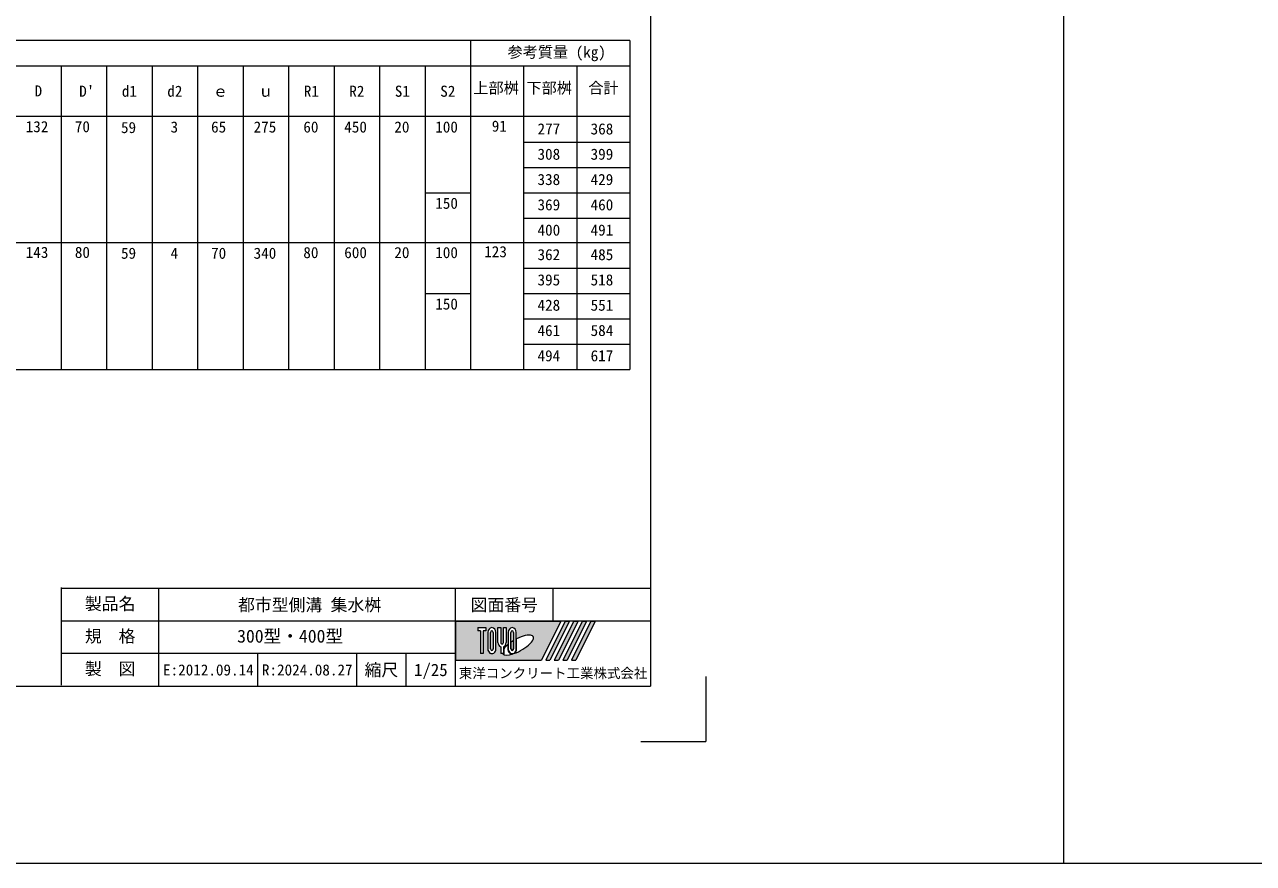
# Model space of a CAD drawing. Units: millimetres, scale not verified. Extents: x 289 to 42849, y -1182 to 27464.
# Drawn here: x 21830 to 26556, y 15913 to 19137 of the extents above; entities that cross this region are included whole.
import ezdxf
from ezdxf.enums import TextEntityAlignment as Align

# ---------------------------------------------------------------- set-up
doc = ezdxf.new("R2010")
doc.units = ezdxf.units.MM
doc.header["$LTSCALE"] = 40
for name, color, linetype, lineweight in [('0_2', 7, 'Continuous', 20), ('Defpoints_3', 8, 'Continuous', 0), ('枠', 5, 'Continuous', 5)]:
    doc.layers.add(name, color=color, linetype=linetype, lineweight=lineweight)
doc.styles.add('ＭＳ ゴシック', font='')
doc.styles.get('ＭＳ ゴシック').set_extended_font_data('MS Gothic')

msp = doc.modelspace()

# ---------------------------------------------------------------- hatches: boundary and pattern name
at = {"layer": '枠'}
h = msp.add_hatch(color=7, dxfattribs=at)
h.paths.add_polyline_path([(23487.84, 16844), (23487.84, 16694), (23817.84, 16694), (23892.84, 16844)])
edge = h.paths.add_edge_path(flags=16)
edge.add_ellipse((23727.43, 16751.66), major_axis=(58.77, 32.9), ratio=0.3471473, start_angle=-144.31122, end_angle=72.1899, ccw=False)
edge.add_ellipse((23705.67, 16737.46), major_axis=(0, 20), ratio=0.8463542, start_angle=-160.70346, end_angle=-90)
edge.add_line((23722.6, 16737.46), (23722.6, 16775.58))
edge = h.paths.add_edge_path(flags=16)
edge.add_ellipse((23705.67, 16800.53), major_axis=(0, 18.46), ratio=0.8463542, start_angle=-90, end_angle=90, ccw=False)
edge.add_line((23721.3, 16800.53), (23721.3, 16737.46))
edge.add_ellipse((23705.67, 16737.46), major_axis=(0, 18.46), ratio=0.8463542, start_angle=90, end_angle=-90, ccw=False)
edge.add_line((23690.05, 16737.46), (23690.05, 16800.53))
edge = h.paths.add_edge_path(flags=16)
edge.add_line((23710.88, 16800.53), (23710.88, 16737.46))
edge.add_ellipse((23705.67, 16737.46), major_axis=(0, 6.15), ratio=0.8463541, start_angle=90, end_angle=-90, ccw=False)
edge.add_line((23700.46, 16737.46), (23700.46, 16800.53))
edge.add_ellipse((23705.67, 16800.53), major_axis=(0, 6.15), ratio=0.8463541, start_angle=-90, end_angle=90, ccw=False)
edge = h.paths.add_edge_path(flags=16)
edge.add_line((23709.58, 16768.29), (23709.58, 16737.46))
edge.add_ellipse((23705.67, 16737.46), major_axis=(0, 4.62), ratio=0.8463541, start_angle=90, end_angle=-90, ccw=False)
edge.add_line((23701.77, 16737.46), (23701.77, 16763.24))
edge.add_ellipse((23727.43, 16751.66), major_axis=(58.77, 32.9), ratio=0.3471473, start_angle=107.79174, end_angle=126.47132, ccw=False)
edge = h.paths.add_edge_path(flags=16)
edge.add_line((23682.23, 16819), (23682.23, 16762.46))
edge.add_ellipse((23666.61, 16762.46), major_axis=(0, 18.46), ratio=0.8463542, start_angle=-163.34117, end_angle=-90, ccw=False)
edge.add_line((23671.82, 16745.05), (23671.82, 16719))
edge.add_line((23671.82, 16719), (23661.4, 16719))
edge.add_line((23661.4, 16719), (23661.4, 16745.05))
edge.add_ellipse((23666.61, 16762.46), major_axis=(0, 18.46), ratio=0.8463542, start_angle=90, end_angle=163.34117, ccw=False)
edge.add_line((23650.98, 16762.46), (23650.98, 16819))
edge.add_line((23650.98, 16819), (23661.4, 16819))
edge.add_line((23661.4, 16819), (23661.4, 16762.46))
edge.add_ellipse((23666.61, 16762.46), major_axis=(0, 6.15), ratio=0.8463541, start_angle=90, end_angle=-90)
edge.add_line((23671.82, 16762.46), (23671.82, 16819))
edge.add_line((23671.82, 16819), (23682.23, 16819))
edge = h.paths.add_edge_path(flags=16)
edge.add_line((23688.74, 16753.38), (23688.74, 16737.46))
edge.add_ellipse((23705.67, 16737.46), major_axis=(0, 20), ratio=0.8463542, start_angle=90, end_angle=-171.54427)
edge.add_ellipse((23727.43, 16751.66), major_axis=(58.77, 32.9), ratio=0.3471473, start_angle=-178.64954, end_angle=-148.29244, ccw=False)
edge.add_line((23669.57, 16717.46), (23673.12, 16717.46))
edge.add_line((23673.12, 16717.46), (23673.12, 16736.96))
edge.add_ellipse((23727.43, 16751.66), major_axis=(58.77, 32.9), ratio=0.3471473, start_angle=148.21912, end_angle=165.90812, ccw=False)
edge = h.paths.add_edge_path(flags=16)
edge.add_ellipse((23627.55, 16800.53), major_axis=(0, 18.46), ratio=0.8463542, start_angle=-90, end_angle=90, ccw=False)
edge.add_line((23643.17, 16800.53), (23643.17, 16737.46))
edge.add_ellipse((23627.55, 16737.46), major_axis=(0, 18.46), ratio=0.8463542, start_angle=90, end_angle=-90, ccw=False)
edge.add_line((23611.92, 16737.46), (23611.92, 16800.53))
edge = h.paths.add_edge_path(flags=16)
edge.add_line((23632.76, 16800.53), (23632.76, 16737.46))
edge.add_ellipse((23627.55, 16737.46), major_axis=(0, 6.15), ratio=0.8463541, start_angle=90, end_angle=-90, ccw=False)
edge.add_line((23622.34, 16737.46), (23622.34, 16800.53))
edge.add_ellipse((23627.55, 16800.53), major_axis=(0, 6.15), ratio=0.8463541, start_angle=-90, end_angle=90, ccw=False)
h.paths.add_polyline_path([(23604.11, 16819), (23604.11, 16806.69), (23593.69, 16806.69), (23593.69, 16719), (23583.28, 16719), (23583.28, 16806.69), (23572.86, 16806.69), (23572.86, 16819)], flags=16)
for points in [[(23834.34, 16694), (23850.84, 16694), (23925.84, 16844), (23909.34, 16844)], [(23958.84, 16844), (23942.34, 16844), (23867.34, 16694), (23883.84, 16694)], [(23991.84, 16844), (23975.34, 16844), (23900.34, 16694), (23916.84, 16694)], [(24024.84, 16844), (24008.34, 16844), (23933.34, 16694), (23949.84, 16694)]]:
    msp.add_hatch(color=7, dxfattribs=at).paths.add_polyline_path(points)

# ---------------------------------------------------------------- linework, layer by layer
at = {"layer": '0_2', "color": 1}
for p, q in [((25825.34, 27464.19), (25825.34, 15912.73)), ((34337.33, 15912.73), (17313.34, 15912.73))]:
    msp.add_line(p, q, dxfattribs=at)
at = {"layer": '0_2'}
for p, q in [((24157.93, 19075.43), (19492.75, 19075.43)), ((23545.57, 19075.43), (23545.57, 17811.83)), ((24157.93, 19075.43), (24157.93, 17811.83)), ((19871.43, 18978.22), (24157.93, 18978.22)), ((21970.94, 18978.22), (21970.94, 17811.83)), ((22145.9, 18978.22), (22145.9, 17811.83)), ((22320.86, 18978.22), (22320.86, 17811.83)), ((22495.82, 18978.22), (22495.82, 17811.83)), ((22670.78, 18978.22), (22670.78, 17811.83)), ((22845.74, 18978.22), (22845.74, 17811.83)), ((23020.69, 18978.22), (23020.69, 17811.83)), ((23195.65, 18978.22), (23195.65, 17811.83)), ((23370.61, 18978.22), (23370.61, 17811.83)), ((23749.69, 18978.22), (23749.69, 17811.83)), ((23953.81, 18978.22), (23953.81, 17811.83)), ((24157.93, 18783.82), (19492.75, 18783.82)), ((23749.69, 18685.03), (24157.93, 18685.03)), ((23749.69, 18587.84), (24157.93, 18587.84)), ((23370.61, 18490.63), (23545.57, 18490.63)), ((23749.69, 18490.63), (24157.93, 18490.63)), ((23749.69, 18393.43), (24157.93, 18393.43)), ((24157.93, 18297.82), (19492.75, 18297.82)), ((23749.69, 18200.62), (24157.93, 18200.62)), ((23370.61, 18103.42), (23545.57, 18103.42)), ((23749.69, 18103.42), (24157.93, 18103.42)), ((23749.69, 18006.22), (24157.93, 18006.22)), ((23749.69, 17909.02), (24157.93, 17909.02)), ((19492.75, 17811.83), (24157.93, 17811.83))]:
    msp.add_line(p, q, dxfattribs=at)
at = {"layer": 'Defpoints_3', "color": 7, "lineweight": 13}
for p in [(24450.34, 16631.5), (24200.34, 16381.5)]:
    msp.add_line(p, (24450.34, 16381.5), dxfattribs=at)
at = {"layer": '枠', "lineweight": 20}
for p, q in [((24237.84, 23594), (24237.84, 16594)), ((21972.02, 16598.52), (21972.02, 16973.52)), ((24237.84, 16969), (21972.02, 16969)), ((22347.02, 16594), (22347.02, 16969)), ((23487.84, 16594), (23487.84, 16969)), ((23862.84, 16844), (23862.84, 16969)), ((24237.84, 16844), (21972.02, 16844)), ((23487.84, 16719), (21972.02, 16719)), ((22727.3, 16594), (22727.3, 16719)), ((23107.57, 16594), (23107.57, 16719)), ((23297.7, 16594), (23297.7, 16719)), ((19412.84, 16594), (24237.84, 16594))]:
    msp.add_line(p, q, dxfattribs=at)
at = {"layer": '枠'}
for p, q in [((23487.84, 16844), (23487.84, 16694)), ((23487.84, 16844), (23892.84, 16844)), ((23892.84, 16844), (23817.84, 16694)), ((23909.34, 16844), (23834.34, 16694)), ((23925.84, 16844), (23850.84, 16694)), ((23942.34, 16844), (23867.34, 16694)), ((23958.84, 16844), (23883.84, 16694)), ((23975.34, 16844), (23900.34, 16694)), ((23909.34, 16844), (23925.84, 16844)), ((23991.84, 16844), (23916.84, 16694)), ((24008.34, 16844), (23933.34, 16694)), ((23942.34, 16844), (23958.84, 16844)), ((24024.84, 16844), (23949.84, 16694)), ((23975.34, 16844), (23991.84, 16844)), ((24008.34, 16844), (24024.84, 16844)), ((23572.86, 16819), (23572.86, 16806.69)), ((23572.86, 16819), (23604.11, 16819)), ((23583.28, 16806.69), (23572.86, 16806.69)), ((23583.28, 16806.69), (23583.28, 16719)), ((23593.69, 16806.69), (23593.69, 16719)), ((23604.11, 16806.69), (23593.69, 16806.69)), ((23604.11, 16819), (23604.11, 16806.69)), ((23611.92, 16800.53), (23611.92, 16737.46)), ((23622.34, 16737.46), (23622.34, 16800.53)), ((23632.76, 16800.53), (23632.76, 16737.46)), ((23643.17, 16737.46), (23643.17, 16800.53)), ((23650.98, 16819), (23661.4, 16819)), ((23650.98, 16762.46), (23650.98, 16819)), ((23661.4, 16819), (23661.4, 16762.46)), ((23671.82, 16819), (23682.23, 16819)), ((23671.82, 16762.46), (23671.82, 16819)), ((23682.23, 16819), (23682.23, 16762.46)), ((23690.05, 16800.53), (23690.05, 16737.46)), ((23700.46, 16737.46), (23700.46, 16800.53)), ((23710.88, 16800.53), (23710.88, 16737.46)), ((23721.3, 16737.46), (23721.3, 16800.53)), ((23661.4, 16745.05), (23661.4, 16719)), ((23671.82, 16745.05), (23671.82, 16719)), ((23673.12, 16736.96), (23673.12, 16717.46)), ((23688.74, 16753.38), (23688.74, 16737.46)), ((23701.77, 16737.46), (23701.77, 16763.24)), ((23709.58, 16768.29), (23709.58, 16737.46)), ((23722.6, 16737.46), (23722.6, 16775.58)), ((23487.84, 16694), (23817.84, 16694)), ((23593.69, 16719), (23583.28, 16719)), ((23671.82, 16719), (23661.4, 16719)), ((23669.57, 16717.46), (23673.12, 16717.46)), ((23834.34, 16694), (23850.84, 16694)), ((23867.34, 16694), (23883.84, 16694)), ((23900.34, 16694), (23916.84, 16694)), ((23933.34, 16694), (23949.84, 16694))]:
    msp.add_line(p, q, dxfattribs=at)
for centre, major_axis, ratio, start_param, end_param in [((23627.55, 16800.53), (0, 18.46), 0.846354, 4.712389, 7.8539816), ((23627.55, 16800.53), (0, 6.15), 0.846354, 4.712389, 7.8539816), ((23705.67, 16800.53), (0, 18.46), 0.846354, 4.712389, 7.8539816), ((23705.67, 16800.53), (0, 6.15), 0.846354, 4.712389, 7.8539816), ((23727.43, 16751.66), (58.77, 32.9), 0.347147, 4.2621853, 7.7429163), ((23627.55, 16737.46), (0, 18.46), 0.846354, 1.5707963, 4.712389), ((23627.55, 16737.46), (0, 6.15), 0.846354, 1.5707963, 4.712389), ((23666.61, 16762.46), (0, 18.46), 0.846354, 1.5707963, 2.8017557), ((23666.61, 16762.46), (0, 6.15), 0.846354, 1.5707963, 4.712389), ((23666.61, 16762.46), (0, 18.46), 0.846354, 3.4814296, 4.712389), ((23727.43, 16751.66), (58.77, 32.9), 0.347147, 2.0815197, 2.5155126), ((23705.67, 16737.46), (0, 20), 0.846354, 1.5707963, 3.3154679), ((23705.67, 16737.46), (0, 18.46), 0.846354, 1.5707963, 4.712389), ((23705.67, 16737.46), (0, 6.15), 0.846354, 1.5707963, 4.712389), ((23727.43, 16751.66), (58.77, 32.9), 0.347147, 1.6817405, 1.8219833), ((23705.67, 16737.46), (0, 4.62), 0.846354, 1.5707963, 4.712389), ((23705.67, 16737.46), (0, 20), 0.846354, 3.5338438, 4.712389), ((23727.43, 16751.66), (58.77, 32.9), 0.347147, 3.2093975, 4.2004451)]:
    msp.add_ellipse(centre, major_axis=major_axis, ratio=ratio, start_param=start_param, end_param=end_param, dxfattribs=at)

# ---------------------------------------------------------------- texts
at = {"layer": '0_2', "style": 'ＭＳ ゴシック'}
for s, p in [('参考質量 (kg)', (23687.6, 18997.27)), ('上部桝', (23556.23, 18859.31)), ('下部桝', (23760.35, 18859.31)), ('合計', (23998.22, 18859.31)), ('132', (21834.72, 18710.61)), ('70', (22023.74, 18710.61)), ('59', (22201.17, 18707.24)), ('3', (22391.81, 18709.3)), ('65', (22547.62, 18709.3)), ('275', (22711.22, 18709.3)), ('60', (22902.43, 18709.3)), ('450', (23059.76, 18709.3)), ('20', (23252.34, 18709.3)), ('100', (23409.67, 18709.3)), (' 91', (23598.01, 18712.68)), ('277', (23803, 18701.92)), ('368', (24007.12, 18701.92)), ('308', (23803, 18604.72)), ('399', (24007.12, 18604.72)), ('338', (23803, 18507.52)), ('429', (24007.12, 18507.52)), ('150', (23409.67, 18416.12)), ('369', (23803, 18410.32)), ('460', (24007.12, 18410.32)), ('400', (23803, 18313.12)), ('491', (24007.12, 18313.12)), ('143', (21834.72, 18227.44)), ('80', (22023.74, 18227.44)), ('59', (22201.17, 18224.07)), ('4', (22391.81, 18224.07)), ('70', (22547.62, 18224.07)), ('340', (22711.22, 18224.07)), ('80', (22902.43, 18226.58)), ('600', (23059.76, 18226.58)), ('20', (23252.34, 18226.58)), ('100', (23409.67, 18226.58)), ('123', (23598.01, 18229.94)), ('362', (23803, 18218.81)), ('485', (24007.12, 18218.81)), ('395', (23803, 18121.61)), ('518', (24007.12, 18121.61)), ('150', (23409.67, 18028.9)), ('428', (23803, 18024.41)), ('551', (24007.12, 18024.41)), ('461', (23803, 17927.21)), ('584', (24007.12, 17927.21)), ('494', (23803, 17830.01)), ('617', (24007.12, 17830.01))]:
    msp.add_text(s, height=42.72, dxfattribs=at).set_placement(p, align=Align.BOTTOM_LEFT)
for s, height, p in [('D', 42.72, (21883.46, 18882.17)), ("D'", 42.72, (22069.56, 18881.02)), ('d1', 42.72, (22233.38, 18881.02)), ('d2', 42.72, (22408.34, 18881.02)), ('S1', 42.72, (23283.13, 18881.02)), ('S2', 42.72, (23458.09, 18881.02)), ('ｅ', 42.72, (22583.29, 18881.02)), ('ｕ', 42.72, (22758.26, 18881.02)), ('R1', 42.72, (22933.22, 18881.02)), ('R2', 42.72, (23108.17, 18881.02)), ('300型・400型', 49.84, (22851.59, 16786.3)), ('1/25', 47.47, (23392.77, 16656.5))]:
    msp.add_text(s, height=height, dxfattribs=at).set_placement(p, align=Align.MIDDLE_CENTER)
at = {"layer": '枠', "color": 7, "style": 'ＭＳ ゴシック'}
for s, height, p in [('製品名', 47.47, (22159.52, 16911.02)), ('都市型側溝 集水桝', 47.47, (22926.5, 16906.5)), ('図面番号', 47.47, (23675.34, 16906.5)), ('規\u3000格', 47.47, (22159.52, 16786.02)), ('製\u3000図', 47.47, (22159.52, 16661.02)), ('縮尺', 47.47, (23202.63, 16656.5)), ('E:2012.09.14', 42.72, (22537.16, 16656.5)), ('R:2024.08.27', 42.72, (22917.43, 16656.5)), ('東洋コンクリート工業株式会社', 37.98, (23862.84, 16644))]:
    msp.add_text(s, height=height, dxfattribs=at).set_placement(p, align=Align.MIDDLE_CENTER)

doc.saveas('drawing.dxf')
